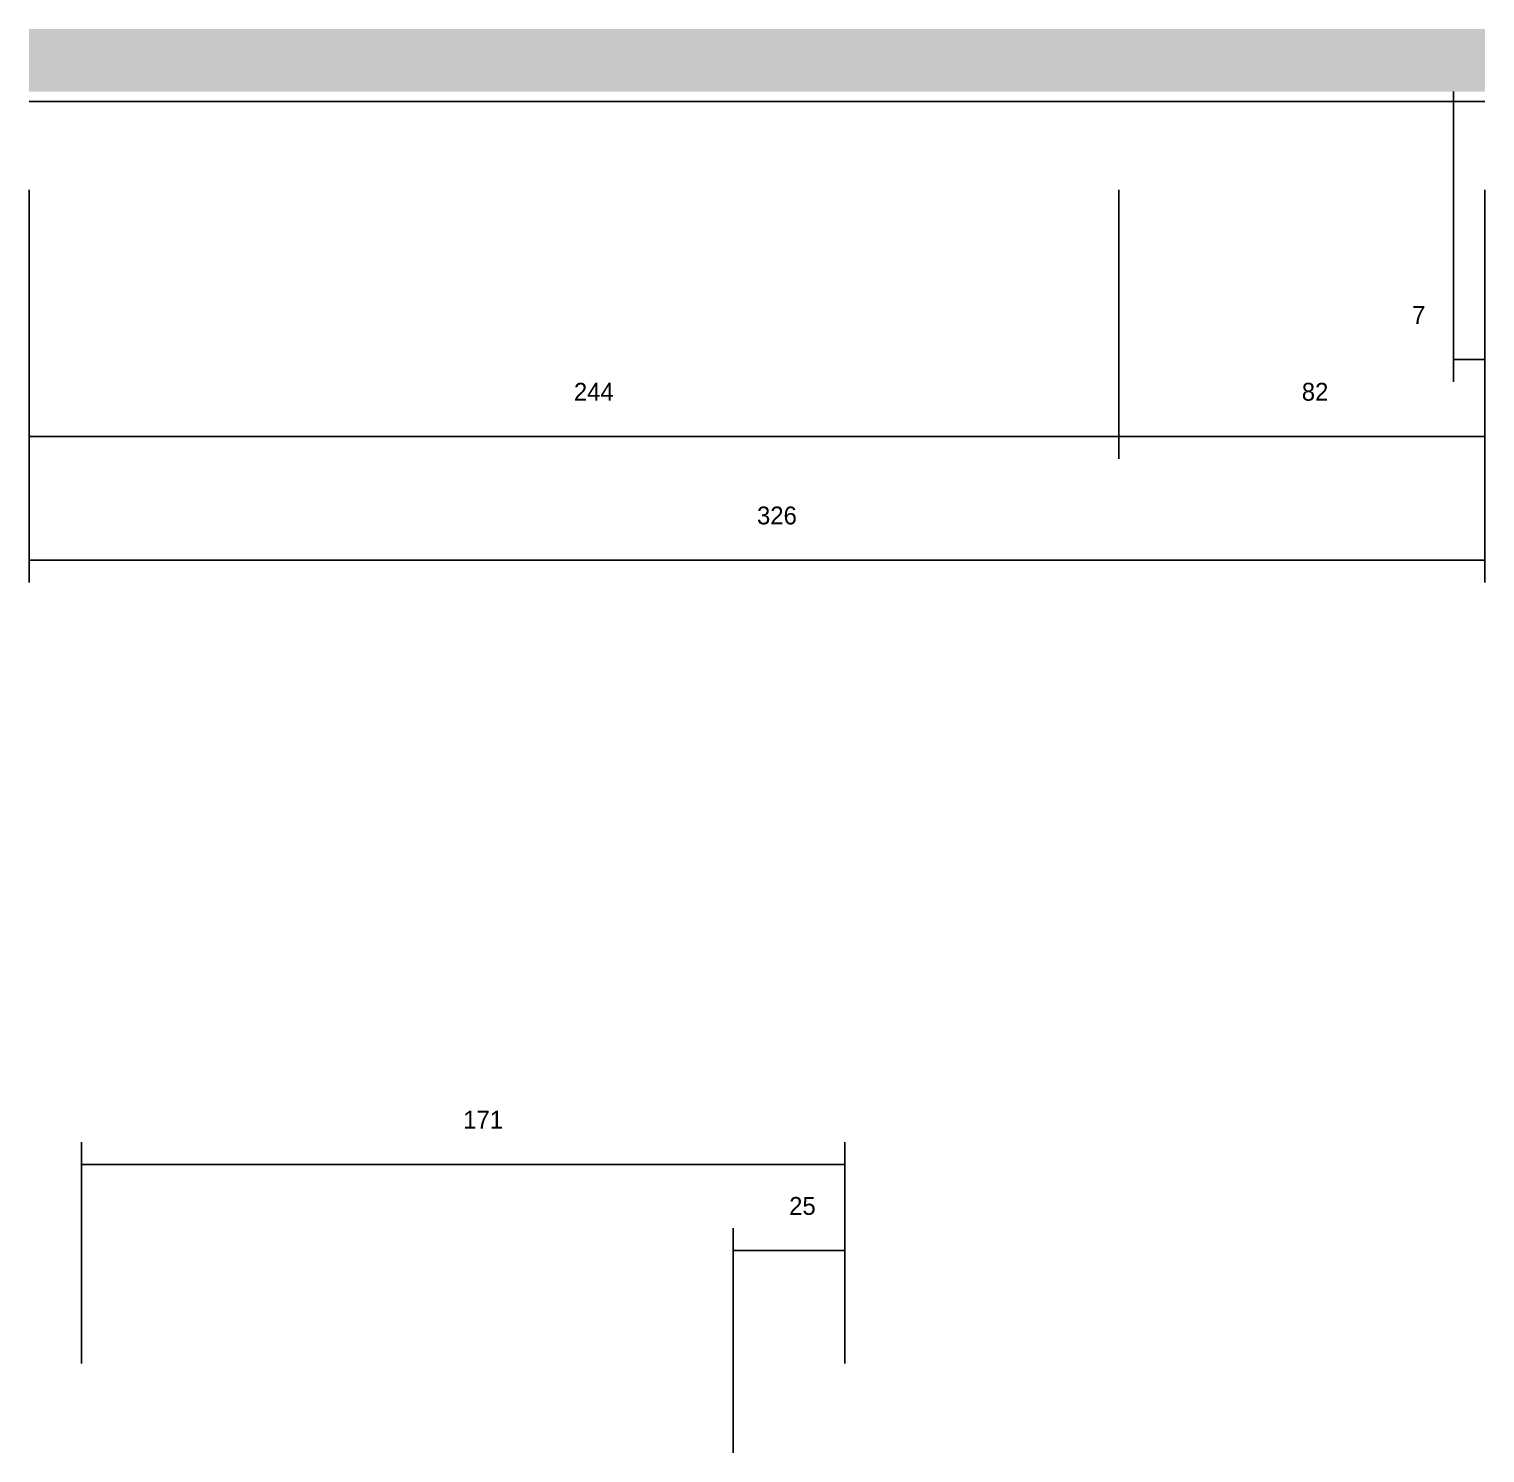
# Model space of a CAD drawing. Header units: metres. Extents: x 2583 to 4350, y -4797 to -4402.
# Drawn here: x 2582.6 to 2908.6, y -4789.3 to -4470.5 of the extents above; entities that cross this region are included whole.
import ezdxf

# ---------------------------------------------------------------- set-up
doc = ezdxf.new("R2010")
doc.units = ezdxf.units.M
doc.layers.add('COTA', color=241, linetype='Continuous')
doc.layers.add('SARR_2.2x7', color=40, linetype='Continuous')

msp = doc.modelspace()

# ---------------------------------------------------------------- hatches: boundary and pattern name
at = {"layer": 'COTA'}
h = msp.add_hatch(dxfattribs=at)
h.set_pattern_fill('AR-CONC', scale=0.03)
h.paths.add_polyline_path([(2582.6, -4470.5), (2582.6, -4484.5), (2908.6, -4484.5), (2908.6, -4470.5)])

# ---------------------------------------------------------------- linework, layer by layer
for p, q in [((2582.6, -4506.5), (2582.6, -4566.7)), ((2582.6, -4506.5), (2582.6, -4594.4)), ((2826.6, -4506.5), (2826.6, -4566.7)), ((2826.6, -4506.5), (2826.6, -4566.7)), ((2901.6, -4506.5), (2901.6, -4549.5)), ((2908.6, -4506.5), (2908.6, -4594.4)), ((2908.6, -4506.5), (2908.6, -4566.7)), ((2908.6, -4506.5), (2908.6, -4549.5)), ((2901.6, -4544.5), (2908.6, -4544.5)), ((2582.6, -4561.7), (2826.6, -4561.7)), ((2826.6, -4561.7), (2908.6, -4561.7)), ((2582.6, -4589.4), (2908.6, -4589.4)), ((2594.3, -4769.3), (2594.3, -4719.7)), ((2765.3, -4769.3), (2765.3, -4719.7)), ((2594.3, -4724.7), (2765.3, -4724.7)), ((2740.3, -4789.3), (2740.3, -4739)), ((2765.3, -4769.3), (2765.3, -4739)), ((2740.3, -4744), (2765.3, -4744))]:
    msp.add_line(p, q, dxfattribs=at)
at = {"layer": 'SARR_2.2x7'}
for p, q in [((2901.6, -4506.5), (2901.6, -4484.5)), ((2582.6, -4486.7), (2826.6, -4486.7)), ((2826.6, -4486.7), (2908.6, -4486.7))]:
    msp.add_line(p, q, dxfattribs=at)

# ---------------------------------------------------------------- texts
at = {"layer": 'COTA'}
for s, p in [('7', (2892.3, -4536.5)), ('244', (2704.6, -4553.7)), ('82', (2867.6, -4553.7)), ('326', (2745.6, -4581.4)), ('171', (2679.8, -4716.7)), ('25', (2752.8, -4736))]:
    msp.add_text(s, height=4, dxfattribs=at).set_placement(p)

doc.saveas('drawing.dxf')
